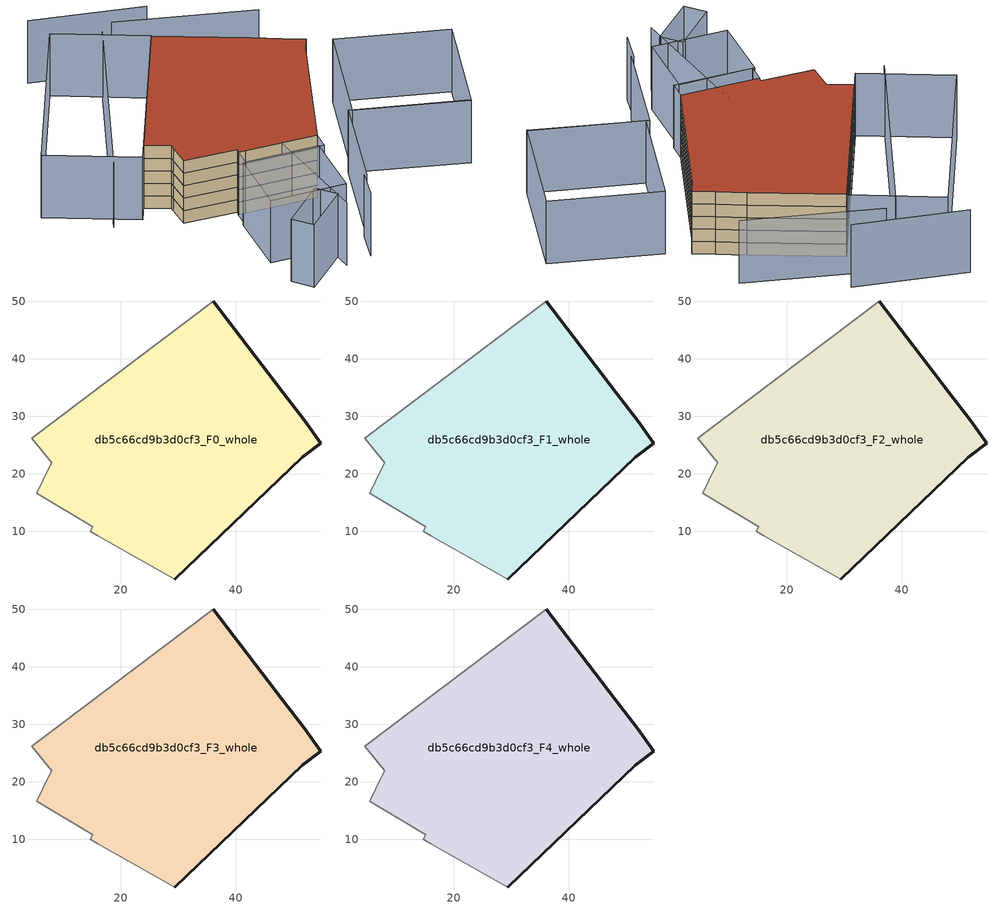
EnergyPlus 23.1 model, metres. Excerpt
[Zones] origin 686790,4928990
db5c66cd9b3d0cf3_F0_whole
 floor ground (EU_floor_Construction): 48.17,34.25 51.96,29.21 54.79,25.31 51.59,22.86 29.37,1.72 15.98,9.28 14.68,10.02 15.14,10.8 5.38,16.6 7.5,21 7.96,21.97 4.49,26.24 36.06,50.08 z0
 wall outside (EU_wall_Construction): 29.37,1.72 51.59,22.86 54.79,25.31 51.96,29.21 48.17,34.25 36.06,50.08 z0:3
 wall adiabatic (EU_wall_Construction): 36.06,50.08 4.49,26.24 7.96,21.97 7.5,21 5.38,16.6 15.14,10.8 14.68,10.02 15.98,9.28 29.37,1.72 z0:3
db5c66cd9b3d0cf3_F1_whole
 floor to db5c66cd9b3d0cf3_F0_whole (EU_floor_Construction): 48.17,34.25 51.96,29.21 54.79,25.31 51.59,22.86 29.37,1.72 15.98,9.28 14.68,10.02 15.14,10.8 5.38,16.6 7.5,21 7.96,21.97 4.49,26.24 36.06,50.08 z3
 wall outside (EU_wall_Construction): 29.37,1.72 51.59,22.86 54.79,25.31 51.96,29.21 48.17,34.25 36.06,50.08 z3:6
 wall adiabatic (EU_wall_Construction): 36.06,50.08 4.49,26.24 7.96,21.97 7.5,21 5.38,16.6 15.14,10.8 14.68,10.02 15.98,9.28 29.37,1.72 z3:6
db5c66cd9b3d0cf3_F2_whole
 floor to db5c66cd9b3d0cf3_F1_whole (EU_floor_Construction): 48.17,34.25 51.96,29.21 54.79,25.31 51.59,22.86 29.37,1.72 15.98,9.28 14.68,10.02 15.14,10.8 5.38,16.6 7.5,21 7.96,21.97 4.49,26.24 36.06,50.08 z6
 wall outside (EU_wall_Construction): 29.37,1.72 51.59,22.86 54.79,25.31 51.96,29.21 48.17,34.25 36.06,50.08 z6:9
 wall adiabatic (EU_wall_Construction): 36.06,50.08 4.49,26.24 7.96,21.97 7.5,21 5.38,16.6 15.14,10.8 14.68,10.02 15.98,9.28 29.37,1.72 z6:9
db5c66cd9b3d0cf3_F3_whole
 floor to db5c66cd9b3d0cf3_F2_whole (EU_floor_Construction): 48.17,34.25 51.96,29.21 54.79,25.31 51.59,22.86 29.37,1.72 15.98,9.28 14.68,10.02 15.14,10.8 5.38,16.6 7.5,21 7.96,21.97 4.49,26.24 36.06,50.08 z9
 wall outside (EU_wall_Construction): 29.37,1.72 51.59,22.86 54.79,25.31 51.96,29.21 48.17,34.25 36.06,50.08 z9:12
 wall adiabatic (EU_wall_Construction): 36.06,50.08 4.49,26.24 7.96,21.97 7.5,21 5.38,16.6 15.14,10.8 14.68,10.02 15.98,9.28 29.37,1.72 z9:12
db5c66cd9b3d0cf3_F4_whole
 floor to db5c66cd9b3d0cf3_F3_whole (EU_floor_Construction): 48.17,34.25 51.96,29.21 54.79,25.31 51.59,22.86 29.37,1.72 15.98,9.28 14.68,10.02 15.14,10.8 5.38,16.6 7.5,21 7.96,21.97 4.49,26.24 36.06,50.08 z12
 wall outside (EU_wall_Construction): 29.37,1.72 51.59,22.86 54.79,25.31 51.96,29.21 48.17,34.25 36.06,50.08 z12:15
 wall adiabatic (EU_wall_Construction): 36.06,50.08 4.49,26.24 7.96,21.97 7.5,21 5.38,16.6 15.14,10.8 14.68,10.02 15.98,9.28 29.37,1.72 z12:15
 roof outside (EU_roof_Construction): 51.59,22.86 54.79,25.31 51.96,29.21 48.17,34.25 36.06,50.08 4.49,26.24 7.96,21.97 7.5,21 5.38,16.6 15.14,10.8 14.68,10.02 15.98,9.28 29.37,1.72 z15
shading: 31.12,58.67 -4.65,26.45 / 19.91,-19.86 24.3,-14.52 / 31.01,29.18 14.28,-18.27 / 24.68,-14.83 40.27,2.59 / 40.27,2.59 58.75,-13.95 / 57.03,39.4 34.96,59.4 / 43.97,57.66 24.79,72.72 / 36.23,50.21 1.14,23.71 / 1.14,23.71 -11.12,39.95 / -11.12,39.95 23.97,66.45 / 23.97,66.45 36.23,50.21 / 2.62,-13.37 14.23,-10.05 / 14.23,-10.05 15.61,-14.89 / 15.61,-14.89 4,-18.22 / 4,-18.22 2.62,-13.37 / 12.32,6.88 26.6,-0.98 / 26.6,-0.98 19.51,-13.86 / 19.51,-13.86 5.23,-6 / 5.23,-6 12.32,6.88 / 14.62,10.06 29.37,1.72 / 29.37,1.72 27.46,-1.66 / 27.46,-1.66 12.71,6.67 / 12.71,6.67 14.62,10.06 / 40.84,2.08 58.18,21.19 / 58.18,21.19 76.01,5.01 / 76.01,5.01 58.67,-14.1 / 58.67,-14.1 40.84,2.08 z0:15
[Building]
EU S2 Campaign: North Axis=0; Terrain=City; Solar Distribution=FullExterior
[Site:Location]
Bologna: Latitude=44.5; Longitude=11.25; Time Zone=1; Elevation=37
[SizingPeriod:WeatherFileDays]
AnnualSizingPeriod: Begin Month=1; Begin Day of Month=1; End Month=12; End Day of Month=31; Day of Week for Start Day=Monday; Use Weather File Daylight Saving Period=No; Use Weather File Rain and Snow Indicators=No
[MATERIAL]
EU_InternalMass_Material: Roughness=MediumRough; Thickness=0.1; Conductivity=1; Density=1800; Specific Heat=900; Thermal Absorptance=0.9; Solar Absorptance=0.7; Visible Absorptance=0.7
[MATERIAL:NOMASS] Roughness=MediumRough; Thermal Absorptance=0.9; Solar Absorptance=0.7; Visible Absorptance=0.7
Name | Thermal Resistance
EU_wall_NoMass | 0.905828
EU_roof_NoMass | 0.37593
EU_floor_NoMass | 0.67114
[CONSTRUCTION]
EU_wall_Construction: EU_wall_NoMass
EU_roof_Construction: EU_roof_NoMass
EU_floor_Construction: EU_floor_NoMass
EU_InternalMass_Construction: EU_InternalMass_Material
[ZONE] Type=1; Multiplier=1; Ceiling Height=autocalculate; Volume=3940.58; Floor Area=autocalculate; Part of Total Floor Area=Yes
db5c66cd9b3d0cf3_F0_whole; db5c66cd9b3d0cf3_F1_whole; db5c66cd9b3d0cf3_F2_whole; db5c66cd9b3d0cf3_F3_whole; db5c66cd9b3d0cf3_F4_whole
[INTERNALMASS] Construction=EU_InternalMass_Construction; Surface Area=1082.49
Name | Zone or ZoneList
db5c66cd9b3d0cf3_F0_whole_EU_InternalMass | db5c66cd9b3d0cf3_F0_whole
db5c66cd9b3d0cf3_F1_whole_EU_InternalMass | db5c66cd9b3d0cf3_F1_whole
db5c66cd9b3d0cf3_F2_whole_EU_InternalMass | db5c66cd9b3d0cf3_F2_whole
db5c66cd9b3d0cf3_F3_whole_EU_InternalMass | db5c66cd9b3d0cf3_F3_whole
db5c66cd9b3d0cf3_F4_whole_EU_InternalMass | db5c66cd9b3d0cf3_F4_whole
[OTHEREQUIPMENT] Fuel Type=Electricity; Design Level Calculation Method=Watts/Area; Power per Zone Floor Area=1; Fraction Latent=0; Fraction Radiant=0; Fraction Lost=0; Carbon Dioxide Generation Rate=0; EndUse Subcategory=EU_Step8_InternalGains
Name | Zone or ZoneList or Space or SpaceList | Schedule
EU_Step8_InternalGain_db5c66cd9b3d0cf3_F0_whole_f000 | db5c66cd9b3d0cf3_F0_whole | EU_Step8_GainSchedule_db5c66cd9b3d0cf3_F0_whole_f000
EU_Step8_InternalGain_db5c66cd9b3d0cf3_F1_whole_f000 | db5c66cd9b3d0cf3_F1_whole | EU_Step8_GainSchedule_db5c66cd9b3d0cf3_F1_whole_f000
EU_Step8_InternalGain_db5c66cd9b3d0cf3_F2_whole_f000 | db5c66cd9b3d0cf3_F2_whole | EU_Step8_GainSchedule_db5c66cd9b3d0cf3_F2_whole_f000
EU_Step8_InternalGain_db5c66cd9b3d0cf3_F3_whole_f000 | db5c66cd9b3d0cf3_F3_whole | EU_Step8_GainSchedule_db5c66cd9b3d0cf3_F3_whole_f000
EU_Step8_InternalGain_db5c66cd9b3d0cf3_F4_whole_f000 | db5c66cd9b3d0cf3_F4_whole | EU_Step8_GainSchedule_db5c66cd9b3d0cf3_F4_whole_f000
[ZONEVENTILATION:DESIGNFLOWRATE] Schedule=EU_AlwaysOn; Design Flow Rate Calculation Method=AirChanges/Hour; Air Changes per Hour=0.73129; Ventilation Type=Natural; Fan Pressure Rise=0; Fan Total Efficiency=1; Constant Term Coefficient=1; Temperature Term Coefficient=0; Velocity Term Coefficient=0; Velocity Squared Term Coefficient=0; Minimum Indoor Temperature=-100; Maximum Indoor Temperature=100; Delta Temperature=-100; Minimum Outdoor Temperature=-100; Maximum Outdoor Temperature=100; Maximum Wind Speed=40
Name | Zone or ZoneList or Space or SpaceList
EU_ConstantAir_db5c66cd9b3d0cf3_F0_whole | db5c66cd9b3d0cf3_F0_whole
EU_ConstantAir_db5c66cd9b3d0cf3_F1_whole | db5c66cd9b3d0cf3_F1_whole
EU_ConstantAir_db5c66cd9b3d0cf3_F2_whole | db5c66cd9b3d0cf3_F2_whole
EU_ConstantAir_db5c66cd9b3d0cf3_F3_whole | db5c66cd9b3d0cf3_F3_whole
EU_ConstantAir_db5c66cd9b3d0cf3_F4_whole | db5c66cd9b3d0cf3_F4_whole
[HVACTEMPLATE:THERMOSTAT] Constant Heating Setpoint=20; Constant Cooling Setpoint=50
EU_HeatOnly_db5c66cd9b3d0cf3_F0_whole; EU_HeatOnly_db5c66cd9b3d0cf3_F1_whole; EU_HeatOnly_db5c66cd9b3d0cf3_F2_whole; EU_HeatOnly_db5c66cd9b3d0cf3_F3_whole; EU_HeatOnly_db5c66cd9b3d0cf3_F4_whole
[HVACTEMPLATE:ZONE:IDEALLOADSAIRSYSTEM] System Availability Schedule=EU_AlwaysOn; Maximum Heating Supply Air Temperature=50; Minimum Cooling Supply Air Temperature=13; Maximum Heating Supply Air Humidity Ratio=0.0156; Minimum Cooling Supply Air Humidity Ratio=0.0077; Heating Limit=NoLimit; Cooling Limit=NoLimit; Heating Availability Schedule=EU_AlwaysOn; Cooling Availability Schedule=EU_CoolingOff; Dehumidification Control Type=ConstantSensibleHeatRatio; Cooling Sensible Heat Ratio=0.7; Dehumidification Setpoint=60; Humidification Control Type=None; Humidification Setpoint=30; Outdoor Air Method=None; Outdoor Air Flow Rate per Person=0.00944; Outdoor Air Flow Rate per Zone Floor Area=0; Outdoor Air Flow Rate per Zone=0; Demand Controlled Ventilation Type=None; Outdoor Air Economizer Type=NoEconomizer; Heat Recovery Type=None; Sensible Heat Recovery Effectiveness=0.7; Latent Heat Recovery Effectiveness=0.65
Name | Template Thermostat
db5c66cd9b3d0cf3_F0_whole | EU_HeatOnly_db5c66cd9b3d0cf3_F0_whole
db5c66cd9b3d0cf3_F1_whole | EU_HeatOnly_db5c66cd9b3d0cf3_F1_whole
db5c66cd9b3d0cf3_F2_whole | EU_HeatOnly_db5c66cd9b3d0cf3_F2_whole
db5c66cd9b3d0cf3_F3_whole | EU_HeatOnly_db5c66cd9b3d0cf3_F3_whole
db5c66cd9b3d0cf3_F4_whole | EU_HeatOnly_db5c66cd9b3d0cf3_F4_whole
[SIZING:ZONE] Zone Cooling Design Supply Air Temperature Input Method=SupplyAirTemperature; Zone Cooling Design Supply Air Temperature=13; Zone Heating Design Supply Air Temperature Input Method=SupplyAirTemperature; Zone Heating Design Supply Air Temperature=50; Zone Cooling Design Supply Air Humidity Ratio=0.008; Zone Heating Design Supply Air Humidity Ratio=0.008; Cooling Design Air Flow Method=DesignDay; Cooling Design Air Flow Rate=0; Cooling Minimum Air Flow per Zone Floor Area=0.000762; Cooling Minimum Air Flow=0; Cooling Minimum Air Flow Fraction=0.2; Heating Design Air Flow Method=DesignDay; Heating Design Air Flow Rate=0; Heating Maximum Air Flow per Zone Floor Area=0.002032; Heating Maximum Air Flow=0.141576; Heating Maximum Air Flow Fraction=0.3; Account for Dedicated Outdoor Air System=No; Dedicated Outdoor Air System Control Strategy=NeutralSupplyAir; Dedicated Outdoor Air Low Setpoint Temperature for Design=autosize; Dedicated Outdoor Air High Setpoint Temperature for Design=autosize; Zone Load Sizing Method=Sensible Load Only No Latent Load; Zone Latent Cooling Design Supply Air Humidity Ratio Input Method=HumidityRatioDifference; Zone Cooling Design Supply Air Humidity Ratio Difference=0.005; Zone Latent Heating Design Supply Air Humidity Ratio Input Method=HumidityRatioDifference; Zone Humidification Design Supply Air Humidity Ratio Difference=0.005
db5c66cd9b3d0cf3_F0_whole; db5c66cd9b3d0cf3_F1_whole; db5c66cd9b3d0cf3_F2_whole; db5c66cd9b3d0cf3_F3_whole; db5c66cd9b3d0cf3_F4_whole
[SCHEDULE:CONSTANT]
Name | Hourly Value
EU_AlwaysOn | 1
EU_CoolingOff | 0
[SCHEDULE:FILE] Column Number=1; Rows to Skip at Top=0; Number of Hours of Data=8760; Column Separator=Comma; Interpolate to Timestep=No; Minutes per Item=60; Adjust Schedule for Daylight Savings=Yes
Name | File
EU_Step8_GainSchedule_db5c66cd9b3d0cf3_F0_whole_f000 | ../../schedules/db5c66cd9b3d0cf3/db5c66cd9b3d0cf3_F0_whole_f000_gain.csv
EU_Step8_GainSchedule_db5c66cd9b3d0cf3_F1_whole_f000 | ../../schedules/db5c66cd9b3d0cf3/db5c66cd9b3d0cf3_F1_whole_f000_gain.csv
EU_Step8_GainSchedule_db5c66cd9b3d0cf3_F2_whole_f000 | ../../schedules/db5c66cd9b3d0cf3/db5c66cd9b3d0cf3_F2_whole_f000_gain.csv
EU_Step8_GainSchedule_db5c66cd9b3d0cf3_F3_whole_f000 | ../../schedules/db5c66cd9b3d0cf3/db5c66cd9b3d0cf3_F3_whole_f000_gain.csv
EU_Step8_GainSchedule_db5c66cd9b3d0cf3_F4_whole_f000 | ../../schedules/db5c66cd9b3d0cf3/db5c66cd9b3d0cf3_F4_whole_f000_gain.csv
